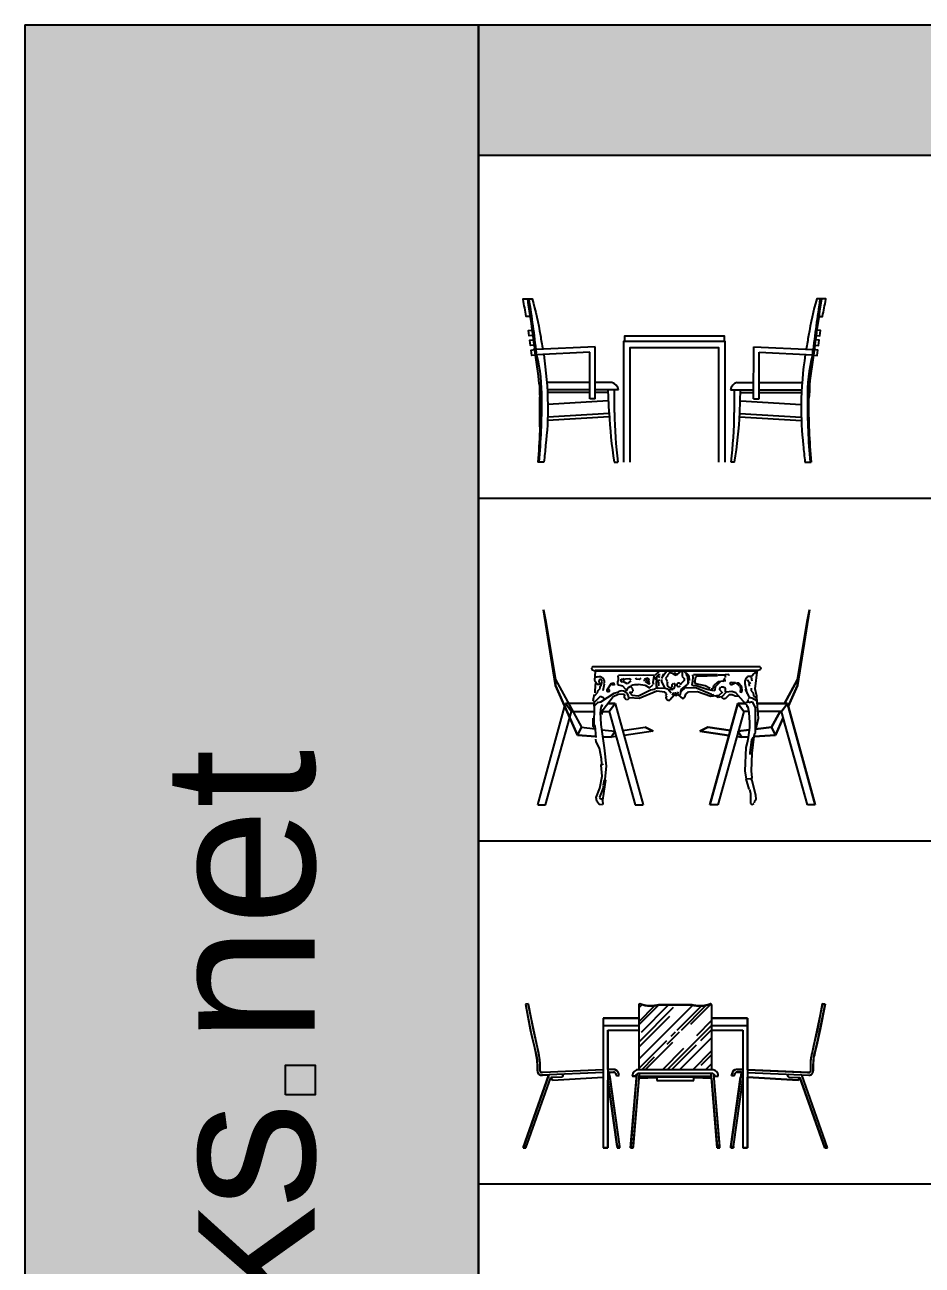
# Model space of a CAD drawing. Header units: millimetres. Extents: x 37301 to 64830, y 24173 to 38860.
# Drawn here: x 37301 to 42281, y 31980 to 38860 of the extents above; entities that cross this region are included whole.
import ezdxf

# ---------------------------------------------------------------- set-up
doc = ezdxf.new("R2010")
doc.units = ezdxf.units.MM
doc.layers.add('www.cad-blocks.net', color=7, linetype='Continuous')
doc.styles.get("Standard").update_dxf_attribs({"font": 'arial.ttf'})

# ---------------------------------------------------------------- blocks, each defined once
blk = doc.blocks.new('A$C1E7818BE')
at = {"ltscale": 40}
for p, q in [((399.8, 640), (73, 624.6)), ((73, 594.6), (73, 624.6)), ((400.9, 350), (399.8, 640)), ((1279.5, 350), (1280.7, 640)), ((1280.7, 640), (1607.5, 624.6)), ((1607.5, 594.6), (1607.5, 624.6)), ((369.9, 610), (73, 594.6)), ((370.9, 350), (369.9, 610)), ((1309.5, 350), (1310.6, 610)), ((1310.6, 610), (1607.5, 594.6)), ((370.6, 440.5), (131.8, 440.5)), ((492.8, 440.5), (400.6, 440.5)), ((1187.7, 440.5), (1279.9, 440.5)), ((1309.9, 440.5), (1548.7, 440.5)), ((370.7, 400.5), (134.4, 400.5)), ((370.8, 385.5), (135.2, 385.5)), ((400.9, 350), (370.9, 350)), ((530, 400.5), (400.7, 400.5)), ((473.7, 385.5), (400.8, 385.5)), ((477.2, 275.2), (473.2, 400.5)), ((508, 274.8), (508, 400.5)), ((1150.5, 400.5), (1279.7, 400.5)), ((1172.5, 274.8), (1172.5, 400.5)), ((1203.3, 275.2), (1207.3, 400.5)), ((1206.8, 385.5), (1279.7, 385.5)), ((1279.5, 350), (1309.5, 350)), ((1309.7, 400.5), (1546.1, 400.5)), ((1309.7, 385.5), (1545.3, 385.5)), ((473.2, 340), (137.6, 320)), ((475.1, 340), (473.2, 340)), ((1205.3, 340), (1207.3, 340)), ((1207.3, 340), (1542.9, 320)), ((478.6, 250), (136.1, 229.6)), ((477.5, 269.9), (136.8, 249.6)), ((1201.9, 250), (1544.4, 229.6)), ((1203, 269.9), (1543.7, 249.6)), ((116.3, 0), (81.3, 0)), ((506.3, 0), (526.3, 0)), ((1174.2, 0), (1154.2, 0)), ((1564.2, 0), (1599.2, 0))]:
    blk.add_line(p, q, dxfattribs=at)
blk.add_line((93.9, 195.3), (93.9, 362.1))
for points in [[(39, 808), (18.3, 808, 0.004665), (0, 901.9), (0, 905), (51, 905, -0.022593), (96.5, 702.7, 0.00263), (108.8, 626.3)], [(23.9, 905, -0.008071), (63.3, 631.9, -0.004885)], [(32, 905, -0.010067), (73, 605.5, -0.004778)], [(1641.5, 808), (1662.2, 808, -0.004665), (1680.5, 901.9), (1680.5, 905), (1629.4, 905, 0.022593), (1584, 702.7, -0.00263), (1571.7, 626.3)], [(1648.4, 905, 0.010067), (1607.5, 605.5, 0.004778)], [(1656.6, 905, 0.008071), (1617.1, 631.9, 0.004885)], [(74.3, 594.7, -0.067355), (102.1, 349, -0.025267), (87.3, 0)], [(114.7, 596.7, -0.031182), (137.5, 318.2, -0.030831), (125.5, 93.7, -0.004962), (116.3, 0)], [(1565.8, 596.7, 0.031182), (1543, 318.2, 0.030831), (1555, 93.7, 0.004962), (1564.2, 0)], [(1606.2, 594.7, 0.067355), (1578.4, 349, 0.025267), (1593.2, 0)], [(91.2, 425.9, 0.057644), (96.1, 348.7, -0.025334), (81.3, 0)], [(1589.3, 425.9, -0.057644), (1584.4, 348.7, 0.025334), (1599.2, 0)]]:
    blk.add_lwpolyline(points, format="xyb", dxfattribs=at)
for points in [[(54, 702.6), (34.2, 699.6), (29.8, 729.5), (49.9, 732.5)], [(1626.5, 702.6), (1646.2, 699.6), (1650.6, 729.5), (1630.6, 732.5)], [(61.4, 648.7), (41.6, 645.8), (37.2, 675.6), (57.2, 678.6)], [(68.8, 593.8), (49, 590.9), (44.6, 620.7), (64.6, 623.7)], [(1611.7, 593.8), (1631.5, 590.9), (1635.9, 620.7), (1615.8, 623.7)], [(1619.1, 648.7), (1638.9, 645.8), (1643.3, 675.6), (1623.2, 678.6)]]:
    blk.add_lwpolyline(points, dxfattribs=at)
for points in [[(565.2, 670), (565.2, 700), (1115.2, 700), (1115.2, 670)], [(560.2, 0), (560.2, 670), (1120.2, 670), (1120.2, 0)], [(595.2, 0), (595.2, 635), (1085.2, 635), (1085.2, 0)]]:
    blk.add_lwpolyline(points)
for centre, radius, start, end in [((-4321.3, -64.9), 4439.7, 6.34783, 9.03095), ((6001.8, -64.9), 4439.7, 170.96905, 173.65217), ((479.8, 391.2), 51, 10.5479, 75.25684), ((1200.6, 391.2), 51, 104.74316, 169.4521), ((2955.2, 397.7), 2481, 182.82978, 189.22473), ((-1274.7, 397.7), 2481, 350.77527, 357.17022), ((2671.3, 280.7), 2163.3, 180.15789, 187.45629), ((-990.9, 280.7), 2163.3, 352.54371, 359.84211)]:
    blk.add_arc(centre, radius, start, end, dxfattribs=at)
blk = doc.blocks.new('A$C16C60F23')
for p, q in [((33.1, 1081.9), (44.2, 1026.7)), ((44.2, 1026.7), (33.1, 1081.9)), ((33.1, 1081.9), (99.4, 662.4)), ((99.4, 662.4), (33.1, 1081.9)), ((33.1, 1081.9), (99.4, 662.4)), ((99.4, 662.4), (33.1, 1081.9)), ((1507.6, 1081.9), (1441.4, 662.4)), ((1441.4, 662.4), (1507.6, 1081.9)), ((1507.6, 1081.9), (1441.4, 662.4)), ((1441.4, 662.4), (1507.6, 1081.9)), ((1507.6, 1081.9), (1496.6, 1026.7)), ((1496.6, 1026.7), (1507.6, 1081.9)), ((99.4, 695.5), (44.2, 1026.7)), ((44.2, 1026.7), (99.4, 695.5)), ((1441.4, 695.5), (1496.6, 1026.7)), ((1496.6, 1026.7), (1441.4, 695.5)), ((306, 768.3), (298.6, 761.4)), ((298.6, 761.4), (299.8, 750.8)), ((306, 768.5), (1234.7, 768.5)), ((1230.1, 768.3), (1237.5, 761.4)), ((1237.5, 761.4), (1236.3, 750.8)), ((99.4, 695.5), (242.9, 430.6)), ((99.4, 662.4), (99.4, 695.5)), ((99.4, 695.5), (99.4, 662.4)), ((99.4, 662.4), (99.4, 695.5)), ((99.4, 695.5), (99.4, 662.4)), ((299.8, 750.8), (316.9, 744.1)), ((318.4, 740.8), (315.3, 691.4)), ((315.3, 691.4), (330.6, 670.9)), ((316.1, 743.9), (1218.1, 743.9)), ((318.3, 747.9), (1216.3, 747.9)), ((331.4, 711.4), (320, 707.1)), ((340, 691), (339.8, 682)), ((344.6, 695.4), (340, 691)), ((351.3, 695.3), (344.6, 695.4)), ((357.9, 683.9), (351.3, 695.3)), ((445.6, 682.4), (448, 691.3)), ((446.1, 711.6), (448.5, 720.6)), ((448.2, 702.6), (446.1, 711.6)), ((448, 691.3), (448.2, 702.6)), ((448.5, 720.6), (588, 722.6)), ((463.6, 684.3), (463.8, 697.8)), ((463.8, 697.8), (511.1, 701.5)), ((472.9, 702.1), (477.3, 697.6)), ((477.3, 697.6), (474.9, 686.4)), ((511.1, 701.5), (515.5, 692.4)), ((547.1, 698.6), (542.7, 703.2)), ((562.8, 696.1), (547.1, 698.6)), ((571.9, 702.7), (562.8, 696.1)), ((588, 722.6), (644.2, 719.4)), ((591.9, 686.6), (592, 695.6)), ((612.4, 704.2), (592, 695.6)), ((607.7, 688.5), (598.9, 704.4)), ((623.2, 677), (607.7, 688.5)), ((621.2, 690.6), (612.4, 704.2)), ((614.3, 683.9), (621.2, 690.6)), ((644.1, 714.9), (639, 679)), ((646.2, 708.1), (670.5, 680.7)), ((664.7, 732.5), (646.4, 717.1)), ((658.8, 656.2), (662.1, 714.6)), ((659.7, 707.9), (669, 721.2)), ((673.7, 732.4), (664.7, 732.5)), ((666.2, 689.8), (677.5, 694.1)), ((677.7, 707.6), (666.6, 712.3)), ((669, 721.2), (680.2, 723.3)), ((688.5, 682.6), (688.8, 696.1)), ((688.9, 700.6), (700.6, 727.4)), ((691.3, 709.6), (714.3, 742.9)), ((720.6, 713.6), (709.1, 702.5)), ((709.1, 702.5), (717.8, 684.4)), ((720.7, 720.3), (720.6, 713.6)), ((734.5, 735.8), (720.7, 720.3)), ((736.7, 733.5), (743.4, 733.4)), ((743.4, 733.4), (761.2, 719.6)), ((761.4, 733.1), (754.5, 726.5)), ((761.2, 719.6), (774.7, 723.9)), ((770.3, 726.2), (761.4, 733.1)), ((774.7, 723.9), (797.6, 743.7)), ((812.4, 689.5), (791.8, 669.6)), ((802, 739.1), (801.5, 712.1)), ((801.5, 712.1), (812.6, 700.7)), ((819.9, 732.1), (811, 741.2)), ((812.6, 700.7), (812.4, 689.5)), ((824.4, 732), (822, 725.3)), ((822, 725.3), (830.8, 713.9)), ((839.8, 716), (824.4, 732)), ((830.8, 713.9), (832.4, 677.9)), ((841.7, 691.2), (839.8, 716)), ((857, 668.4), (861.9, 688.6)), ((862.2, 706.6), (860.2, 722.4)), ((861.9, 688.6), (862.2, 706.6)), ((997.4, 722.2), (864.7, 722.3)), ((873, 681.7), (878, 710.8)), ((878, 710.8), (882.6, 715.2)), ((882.6, 715.2), (997.3, 717.7)), ((997.3, 717.7), (997.4, 722.2)), ((1001.3, 683.9), (1044.1, 689.9)), ((1037.9, 719.3), (1001.9, 719.9)), ((1030.6, 687.9), (1039.8, 703.5)), ((1042.3, 714.7), (1037.9, 719.3)), ((1060.4, 723.4), (1040.2, 721.5)), ((1042.2, 707.9), (1042.3, 714.7)), ((1062.6, 716.6), (1060.4, 723.4)), ((1152, 685.8), (1159.1, 705.9)), ((1154.5, 699.2), (1163.7, 712.6)), ((1186.2, 712.2), (1163.7, 712.6)), ((1165.5, 687.8), (1167.9, 696.8)), ((1190.3, 687.4), (1186.1, 707.7)), ((1206.8, 734.3), (1186.2, 712.2)), ((1188.5, 716.6), (1200, 729.9)), ((1213.5, 729.7), (1206.8, 734.3)), ((1207.5, 644.3), (1220.7, 752.1)), ((1236.3, 750.8), (1219.2, 744.1)), ((1369.6, 563), (1441.4, 695.5)), ((1441.4, 695.5), (1369.6, 563)), ((1441.4, 662.4), (1441.4, 695.5)), ((1441.4, 695.5), (1441.4, 662.4)), ((1441.4, 662.4), (1441.4, 695.5)), ((1441.4, 695.5), (1441.4, 662.4)), ((99.4, 662.4), (220.8, 386.4)), ((220.8, 386.4), (99.4, 662.4)), ((99.4, 662.4), (220.8, 386.4)), ((220.8, 386.4), (99.4, 662.4)), ((316, 605.9), (334.4, 625.8)), ((319.4, 668.8), (316.3, 621.6)), ((324, 675.5), (319.4, 668.8)), ((330.6, 670.9), (346.4, 670.6)), ((334.4, 625.8), (334.5, 632.6)), ((334.5, 632.6), (346, 645.9)), ((339.8, 682), (353.1, 668.2)), ((346, 645.9), (346.2, 657.1)), ((346.2, 657.1), (353, 663.7)), ((351.4, 571.5), (424.2, 619.8)), ((353, 663.7), (357.9, 683.9)), ((363.8, 634.3), (371.2, 672.4)), ((386.2, 629.4), (386.3, 638.4)), ((392.8, 624.8), (386.2, 629.4)), ((386.3, 638.4), (409.5, 676.3)), ((390.9, 645.1), (397.6, 638.2)), ((397.4, 629.2), (392.8, 624.8)), ((397.6, 638.2), (397.4, 629.2)), ((425, 664.7), (402.6, 667.4)), ((409.5, 676.3), (423, 678.3)), ((423, 678.3), (425, 664.7)), ((424.2, 619.8), (449.1, 628.3)), ((445.3, 668.9), (445.6, 682.4)), ((449.8, 664.3), (445.3, 668.9)), ((472.2, 659.4), (449.8, 664.3)), ((468, 679.7), (463.6, 684.3)), ((474.9, 684.1), (468, 679.7)), ((489.8, 641.1), (472.2, 659.4)), ((497.1, 672.5), (474.9, 684.1)), ((489.7, 629.9), (489.7, 634.4)), ((517.7, 687.9), (497.1, 672.5)), ((509.8, 625), (527.8, 626.9)), ((525.2, 606.7), (509.8, 625)), ((528.2, 644.9), (519.3, 654.1)), ((530.2, 631.4), (528.2, 644.9)), ((557.8, 669.2), (596, 664)), ((627, 636.5), (558.9, 603.9)), ((660.6, 631.4), (563.2, 590.3)), ((596, 664), (620.5, 650.1)), ((596.3, 684.2), (616.3, 670.4)), ((607.5, 677.3), (612, 681.7)), ((612, 681.7), (612, 677.2)), ((616.3, 670.4), (623.2, 677)), ((620.5, 650.1), (638.7, 665.5)), ((645.1, 640.6), (627, 636.5)), ((639, 679), (643.3, 667.7)), ((656.4, 647.2), (645.1, 640.6)), ((708.1, 646.3), (656.4, 647.2)), ((669.9, 644.7), (658.8, 656.2)), ((705.5, 626.1), (660.6, 631.4)), ((670.5, 680.7), (670.2, 660.5)), ((708.2, 648.5), (688.5, 682.6)), ((716.6, 616.9), (705.5, 626.1)), ((721.6, 641.6), (708.1, 646.3)), ((741.5, 621), (721.6, 641.6)), ((746.5, 654.6), (746.8, 668.1)), ((746.8, 668.1), (753.6, 674.7)), ((750.5, 623.1), (757, 609.4)), ((753.6, 674.7), (760.3, 670.1)), ((768.3, 611.5), (764, 625.1)), ((780.3, 654), (771.4, 663.2)), ((777.4, 615.8), (777.5, 622.6)), ((777.5, 622.6), (782, 627)), ((791.6, 660.6), (780.3, 654)), ((793.5, 640.3), (790.8, 613.4)), ((830, 668.9), (793.5, 640.3)), ((795.6, 629), (820.7, 651.1)), ((816.1, 646.7), (809.5, 651.3)), ((814.1, 657.9), (825.2, 651)), ((822.3, 615.1), (836.1, 628.3)), ((825.2, 651), (881.4, 650)), ((839.3, 684.5), (830, 668.9)), ((836.1, 628.3), (887.8, 629.7)), ((861.4, 661.6), (857, 668.4)), ((879.4, 661.3), (861.4, 661.6)), ((877.3, 672.6), (873, 681.7)), ((928.9, 660.4), (877.3, 672.6)), ((939.7, 640), (879.4, 661.3)), ((881.4, 650), (964.1, 614.8)), ((887.8, 629.7), (961.6, 603.6)), ((957.9, 646.4), (928.9, 660.4)), ((977.9, 632.6), (939.7, 640)), ((962.3, 644.1), (973.6, 646.2)), ((973.6, 646.2), (978.4, 661.8)), ((982.4, 637), (977.9, 632.6)), ((978.4, 661.8), (1001.3, 683.9)), ((985, 655), (982.4, 637)), ((1012.5, 683.7), (985, 655)), ((1006.7, 609.6), (1027.3, 627.2)), ((1009.5, 641), (1016.5, 654.4)), ((1024.9, 622.8), (1009.5, 641)), ((1045.2, 624.7), (1022.3, 600.3)), ((1035, 683.3), (1030.6, 687.9)), ((1076.8, 628.6), (1045.2, 624.7)), ((1066.3, 673.8), (1075.4, 680.4)), ((1072.9, 664.7), (1066.3, 673.8)), ((1100.1, 677.7), (1072.9, 664.7)), ((1075.4, 680.4), (1097.9, 680)), ((1099.1, 621.5), (1076.8, 628.6)), ((1169.7, 541.5), (1099.1, 621.5)), ((1120.1, 659.3), (1100.1, 677.7)), ((1115.8, 675.2), (1106.8, 675.3)), ((1133.5, 656.9), (1115.8, 675.2)), ((1126.4, 636.7), (1121.8, 627.8)), ((1121.8, 627.8), (1130.7, 625.4)), ((1124.5, 659.3), (1126.4, 636.7)), ((1130.7, 625.4), (1135.3, 629.8)), ((1135.3, 629.8), (1133.5, 656.9)), ((1151.8, 672.3), (1152, 685.8)), ((1162.1, 618.1), (1151.8, 672.3)), ((1173, 599.9), (1153.5, 643)), ((1174.4, 678.6), (1165.5, 687.8)), ((1174.3, 674.1), (1183.4, 678.5)), ((1176.3, 658.4), (1174.3, 674.1)), ((1185.1, 647), (1184.8, 633.5)), ((1184.8, 633.5), (1195.9, 622)), ((1195.9, 622), (1197.9, 606.2)), ((1215.8, 603.7), (1207.5, 644.3)), ((1441.4, 662.4), (1390.6, 547)), ((1390.6, 547), (1441.4, 662.4)), ((1441.4, 662.4), (1390.6, 547)), ((1390.6, 547), (1441.4, 662.4)), ((0, 0), (154.6, 563)), ((313.4, 563), (154.6, 563)), ((154.6, 563), (187.7, 518.9)), ((171.1, 563), (154.6, 563)), ((154.6, 563), (187.7, 518.9)), ((154.6, 563), (187.7, 518.9)), ((187.7, 518.9), (154.6, 563)), ((187.7, 518.9), (154.6, 563)), ((187.7, 518.9), (154.6, 563)), ((187.7, 518.9), (154.6, 563)), ((313.4, 563), (171.1, 563)), ((308.8, 579), (309, 588)), ((315.4, 572.2), (308.8, 579)), ((309, 588), (316.2, 614.9)), ((312.7, 547.5), (315.4, 572.2)), ((335.6, 569.6), (312.7, 547.5)), ((347.4, 600.8), (317.7, 572.1)), ((331.1, 567.4), (351.4, 571.5)), ((360.8, 596.1), (347.4, 600.8)), ((350.7, 531.1), (355.6, 553.5)), ((355.5, 546.7), (360.2, 557.9)), ((371.8, 582.4), (360.8, 596.1)), ((364.2, 528.6), (419.4, 601.8)), ((390.2, 563), (430.6, 563)), ((390.2, 563), (430.6, 563)), ((390.2, 563), (430.6, 563)), ((430.6, 563), (390.2, 563)), ((430.6, 563), (390.2, 563)), ((430.6, 563), (390.2, 563)), ((430.6, 563), (390.2, 563)), ((397.4, 518.9), (430.6, 563)), ((397.4, 518.9), (430.6, 563)), ((397.4, 518.9), (430.6, 563)), ((397.4, 518.9), (430.6, 563)), ((430.6, 563), (397.4, 518.9)), ((430.6, 563), (397.4, 518.9)), ((430.6, 563), (397.4, 518.9)), ((430.6, 563), (397.4, 518.9)), ((419.4, 601.8), (446.6, 614.9)), ((430.6, 563), (585.1, 0)), ((446.6, 614.9), (475.9, 616.6)), ((475.9, 616.6), (484.8, 607.4)), ((482.3, 594), (482.6, 612)), ((491.1, 582.6), (482.3, 594)), ((500.1, 584.7), (491.1, 582.6)), ((509.3, 593.5), (500.1, 584.7)), ((563.2, 590.3), (509.3, 593.5)), ((558.9, 603.9), (525.2, 606.7)), ((709.7, 608), (716.6, 616.9)), ((757, 609.4), (734, 580.6)), ((743.6, 616.4), (766, 607)), ((766, 607), (777.3, 613.6)), ((777.3, 613.6), (806.1, 588.3)), ((790.8, 613.4), (786.2, 608.9)), ((806.1, 588.3), (817.5, 597.1)), ((817.5, 597.1), (822.3, 615.1)), ((1110.2, 563), (955.6, 0)), ((955.6, 0), (1110.2, 563)), ((1110.2, 563), (955.6, 0)), ((955.6, 0), (1110.2, 563)), ((1110.2, 563), (955.6, 0)), ((955.6, 0), (1110.2, 563)), ((1110.2, 563), (955.6, 0)), ((1110.2, 563), (955.6, 0)), ((961.6, 603.6), (1006.7, 609.6)), ((973, 610.2), (961.7, 608.1)), ((979.6, 605.6), (973, 610.2)), ((1002, 596.2), (988.6, 603.2)), ((1017.8, 600.4), (1002, 596.2)), ((1028.8, 589), (1017.8, 600.4)), ((1040.1, 588.8), (1028.8, 589)), ((1063, 610.9), (1040.1, 588.8)), ((1078.7, 610.6), (1063, 610.9)), ((1096.6, 603.5), (1078.7, 610.6)), ((1116.8, 600.9), (1096.6, 603.5)), ((1150.7, 563), (1110.2, 563)), ((1150.7, 563), (1110.2, 563)), ((1150.7, 563), (1110.2, 563)), ((1143.3, 518.9), (1110.2, 563)), ((1110.2, 563), (1150.7, 563)), ((1143.3, 518.9), (1110.2, 563)), ((1110.2, 563), (1150.7, 563)), ((1110.2, 563), (1150.7, 563)), ((1110.2, 563), (1150.7, 563)), ((1143.3, 518.9), (1110.2, 563)), ((1110.2, 563), (1150.7, 563)), ((1143.3, 518.9), (1110.2, 563)), ((1110.2, 563), (1143.3, 518.9)), ((1110.2, 563), (1143.3, 518.9)), ((1110.2, 563), (1143.3, 518.9)), ((1110.2, 563), (1143.3, 518.9)), ((1154.5, 568.8), (1161.2, 570.9)), ((1161.2, 570.9), (1165.8, 575.3)), ((1168, 570.8), (1161.2, 570.9)), ((1163, 543.9), (1163.2, 555.1)), ((1172.4, 566.2), (1166, 584.3)), ((1175.2, 595.4), (1168.3, 588.8)), ((1192.8, 572.6), (1172.4, 566.2)), ((1193.1, 590.6), (1175.2, 595.4)), ((1208, 540.8), (1192.8, 572.6)), ((1215.3, 576.7), (1193.1, 590.6)), ((1197.9, 606.2), (1206.7, 597.1)), ((1206.7, 597.1), (1213.4, 597)), ((1217.5, 569.9), (1215.8, 603.7)), ((1224.9, 482.1), (1217.5, 569.9)), ((1218.1, 563), (1386.2, 563)), ((1218.1, 563), (1386.2, 563)), ((1218.1, 563), (1386.2, 563)), ((1218.1, 563), (1386.2, 563)), ((1218.1, 563), (1369.6, 563)), ((1386.2, 563), (1218.1, 563)), ((1386.2, 563), (1218.1, 563)), ((1386.2, 563), (1218.1, 563)), ((1386.2, 563), (1353, 518.9)), ((1386.2, 563), (1353, 518.9)), ((1386.2, 563), (1353, 518.9)), ((1353, 518.9), (1386.2, 563)), ((1353, 518.9), (1386.2, 563)), ((1353, 518.9), (1386.2, 563)), ((1353, 518.9), (1386.2, 563)), ((1540.7, 0), (1386.2, 563)), ((1540.7, 0), (1386.2, 563)), ((1386.2, 563), (1540.7, 0)), ((1540.7, 0), (1386.2, 563)), ((1386.2, 563), (1540.7, 0)), ((1386.2, 563), (1540.7, 0)), ((1540.7, 0), (1386.2, 563)), ((44.2, 0), (187.7, 518.9)), ((187.7, 518.9), (312.2, 518.9)), ((187.7, 518.9), (195, 518.9)), ((308.5, 435.1), (307.1, 482.3)), ((312.7, 547.5), (310.9, 444)), ((348.2, 515.4), (350.5, 522.1)), ((351.5, 445.6), (348.2, 515.4)), ((350.5, 522.1), (350.7, 531.1)), ((356.9, 501.7), (364.2, 528.6)), ((361.6, 518.9), (397.4, 518.9)), ((361.6, 518.9), (397.4, 518.9)), ((361.6, 518.9), (397.4, 518.9)), ((397.4, 518.9), (541, 0)), ((1143.3, 518.9), (999.8, 0)), ((1143.3, 518.9), (999.8, 0)), ((1143.3, 518.9), (999.8, 0)), ((1143.3, 518.9), (999.8, 0)), ((1172.3, 518.9), (1143.3, 518.9)), ((1172.3, 518.9), (1143.3, 518.9)), ((1172.3, 518.9), (1143.3, 518.9)), ((1172.3, 518.9), (1143.3, 518.9)), ((1169.6, 534.8), (1163, 543.9)), ((1207.8, 401.4), (1208, 540.8)), ((1212.7, 423.8), (1224.9, 482.1)), ((1353, 518.9), (1221.8, 518.9)), ((1353, 518.9), (1221.8, 518.9)), ((1353, 518.9), (1221.8, 518.9)), ((1353, 518.9), (1221.8, 518.9)), ((1297.8, 430.6), (1345.7, 518.9)), ((1345.7, 518.9), (1297.8, 430.6)), ((1362.8, 483.8), (1319.9, 386.4)), ((1319.9, 386.4), (1362.8, 483.8)), ((1362.8, 483.8), (1319.9, 386.4)), ((1319.9, 386.4), (1362.8, 483.8)), ((1496.6, 0), (1353, 518.9)), ((1496.6, 0), (1362.8, 483.8)), ((1496.6, 0), (1362.8, 483.8)), ((1496.6, 0), (1362.8, 483.8)), ((1390.6, 547), (1540.7, 0)), ((220.8, 386.4), (242.9, 430.6)), ((242.9, 430.6), (220.8, 386.4)), ((220.8, 386.4), (242.9, 430.6)), ((242.9, 430.6), (220.8, 386.4)), ((242.9, 430.6), (319.3, 421.6)), ((312.9, 428.2), (308.5, 435.1)), ((310.9, 444), (317.6, 441.6)), ((317.6, 441.6), (323.2, 374.1)), ((371.7, 317), (351.5, 445.6)), ((355.9, 417.3), (430.6, 408.5)), ((471.5, 413.9), (596.2, 430.6)), ((640.3, 408.5), (596.2, 430.6)), ((596.2, 430.6), (640.3, 408.5)), ((900.4, 408.5), (944.6, 430.6)), ((944.6, 430.6), (900.4, 408.5)), ((944.6, 430.6), (1069.2, 413.9)), ((1069.2, 413.9), (944.6, 430.6)), ((1175.7, 416.2), (1110.2, 408.5)), ((1110.2, 408.5), (1175.7, 416.2)), ((1207.8, 420), (1297.8, 430.6)), ((1297.8, 430.6), (1207.8, 420)), ((1319.9, 386.4), (1297.8, 430.6)), ((1297.8, 430.6), (1319.9, 386.4)), ((1319.9, 386.4), (1297.8, 430.6)), ((1297.8, 430.6), (1319.9, 386.4)), ((322.7, 380.4), (220.8, 386.4)), ((322.7, 380.4), (220.8, 386.4)), ((220.8, 386.4), (322.7, 380.4)), ((220.8, 386.4), (322.7, 380.4)), ((325, 349.3), (323.1, 365.1)), ((342.4, 315.2), (325, 349.3)), ((362.1, 378.1), (408.5, 375.4)), ((362.1, 378.1), (408.5, 375.4)), ((408.5, 375.4), (362.1, 378.1)), ((408.5, 375.4), (362.1, 378.1)), ((408.5, 375.4), (430.6, 408.5)), ((408.5, 375.4), (430.6, 408.5)), ((430.6, 408.5), (408.5, 375.4)), ((430.6, 408.5), (408.5, 375.4)), ((436, 379.3), (408.5, 375.4)), ((430.6, 408.5), (427.9, 408.8)), ((640.3, 408.5), (479.3, 385.5)), ((1061.4, 385.5), (900.4, 408.5)), ((1061.4, 385.5), (900.4, 408.5)), ((900.4, 408.5), (1061.4, 385.5)), ((900.4, 408.5), (1061.4, 385.5)), ((1104.7, 379.3), (1132.2, 375.4)), ((1104.7, 379.3), (1132.2, 375.4)), ((1132.2, 375.4), (1104.7, 379.3)), ((1132.2, 375.4), (1104.7, 379.3)), ((1132.2, 375.4), (1110.2, 408.5)), ((1132.2, 375.4), (1110.2, 408.5)), ((1110.2, 408.5), (1132.2, 375.4)), ((1110.2, 408.5), (1132.2, 375.4)), ((1170.9, 377.6), (1132.2, 375.4)), ((1170.9, 377.6), (1132.2, 375.4)), ((1132.2, 375.4), (1170.9, 377.6)), ((1132.2, 375.4), (1170.9, 377.6)), ((1178.9, 291.6), (1189.1, 361.2)), ((1189.1, 361.2), (1198.4, 376.8)), ((1190, 286.9), (1203.2, 394.7)), ((1201.3, 379.4), (1319.9, 386.4)), ((1201.3, 379.4), (1319.9, 386.4)), ((1319.9, 386.4), (1201.3, 379.4)), ((1319.9, 386.4), (1201.3, 379.4)), ((1203.2, 394.7), (1207.8, 401.4)), ((354.9, 256.5), (342.4, 315.2)), ((381.2, 215.6), (371.7, 317)), ((1152.3, 188.6), (1156.9, 319)), ((1178.7, 280.4), (1178.9, 291.6)), ((1186.1, 188), (1190, 286.9)), ((352, 220.6), (356.6, 227.3)), ((357.7, 159.8), (352, 220.6)), ((356.6, 227.3), (354.9, 256.5)), ((363.3, 220.4), (358.9, 227.2)), ((375.4, 143.7), (381.2, 215.6)), ((345.3, 92.5), (357.7, 159.8)), ((373.1, 141.5), (368.6, 137.1)), ((377.6, 136.9), (373.1, 141.5)), ((1158.3, 143.5), (1152.3, 188.6)), ((1172.9, 87.2), (1156.4, 145)), ((1180.8, 145.4), (1158.3, 143.5)), ((1189.6, 134), (1180.8, 145.4)), ((1189.9, 152), (1186.1, 188)), ((1187.4, 138.5), (1189.9, 152)), ((324.2, 41.1), (345.3, 92.5)), ((363.3, 94.4), (342.2, 43)), ((362.2, 26.9), (377.6, 136.9)), ((363.6, 107.9), (363.3, 94.4)), ((368.6, 137.1), (363.6, 110.2)), ((1175.3, 87), (1181.7, 64.4)), ((1210.7, 54.9), (1189.6, 134)), ((0, 0), (44.2, 0)), ((0, 0), (44.2, 0)), ((0, 0), (44.2, 0)), ((0, 0), (44.2, 0)), ((328.3, 20.8), (324.2, 41.1)), ((341.5, 2.6), (328.3, 20.8)), ((359.4, 0), (341.5, 2.6)), ((342.2, 43), (351, 31.6)), ((351, 31.6), (362.3, 35.9)), ((364, 2.2), (362.2, 26.9)), ((541, 0), (585.1, 0)), ((541, 0), (585.1, 0)), ((541, 0), (585.1, 0)), ((541, 0), (585.1, 0)), ((999.8, 0), (955.6, 0)), ((999.8, 0), (955.6, 0)), ((999.8, 0), (955.6, 0)), ((999.8, 0), (955.6, 0)), ((1181.7, 64.4), (1180.7, 8.2)), ((1180.7, 8.2), (1189.5, 1.3)), ((1189.5, 1.3), (1200.9, 7.8)), ((1203.2, 12.3), (1205.7, 23.5)), ((1205.7, 23.5), (1212.6, 32.3)), ((1212.6, 32.3), (1210.7, 54.9)), ((1540.7, 0), (1496.6, 0)), ((1540.7, 0), (1496.6, 0)), ((1540.7, 0), (1496.6, 0)), ((1540.7, 0), (1496.6, 0))]:
    blk.add_line(p, q)
for centre, radius, start, end in [((342.1, 681.9), 29.2, 341.89727, 110.03751), ((466.5, 594.3), 38.2, 2.17983, 117.07249), ((547.7, 601.9), 65.2, 81.40536, 150.69924), ((740.1, 672.7), 22.5, 152.43495, 289.55605), ((742.2, 661.4), 20.2, 238.03624, 25.56505), ((782.7, 665.2), 11.2, 359, 190.30993), ((1025.2, 636.3), 18, 332.43495, 115.56505), ((727.5, 596.5), 15.7, 146.99462, 292.19859), ((718.3, 452.7), 458.8, 343.0546, 11.13388)]:
    blk.add_arc(centre, radius, start, end)
blk = doc.blocks.new('A$C729413D7')
for p, q in [((29.1, 798.8), (13.7, 796.7)), ((29.1, 798.8), (13.7, 796.7)), ((13.7, 796.7), (45.8, 631.9)), ((13.7, 796.7), (40.4, 655.6)), ((81.4, 546.5), (29.1, 798.8)), ((29.1, 798.8), (55.9, 657.1)), ((642.4, 776.2), (660.6, 794.4)), ((642.8, 793.6), (642.4, 791.1)), ((642.4, 681.4), (754, 793.1)), ((642.4, 491.9), (942.4, 791.9)), ((642.4, 791.1), (642.4, 720)), ((642.4, 791.1), (642.4, 433)), ((642.4, 699.8), (731.6, 789)), ((642.4, 586.7), (835.5, 779.8)), ((644.7, 796.3), (642.8, 793.6)), ((647.4, 797.8), (644.7, 796.3)), ((650.1, 798), (647.4, 797.8)), ((651.8, 797.6), (650.1, 798)), ((653.8, 796.5), (651.8, 797.6)), ((664.1, 793.4), (653.8, 796.5)), ((656.6, 641.9), (807.8, 793.1)), ((683.5, 789.3), (664.1, 793.4)), ((708.6, 787.4), (683.5, 789.3)), ((718.7, 787.7), (708.6, 787.4)), ((729, 788.6), (718.7, 787.7)), ((741.8, 790.7), (729, 788.6)), ((752, 793.1), (741.8, 790.7)), ((937.7, 793.1), (752, 793.1)), ((752, 793.1), (937.7, 793.1)), ((855.8, 653), (990.5, 787.7)), ((878.4, 653), (1016.6, 791.1)), ((930.3, 685.1), (1042.9, 797.6)), ((946.2, 791.1), (937.7, 793.1)), ((958.3, 788.9), (946.2, 791.1)), ((968.2, 787.9), (958.3, 788.9)), ((975.4, 787.5), (968.2, 787.9)), ((987.1, 787.5), (975.4, 787.5)), ((994.7, 787.9), (987.1, 787.5)), ((1006.9, 789.4), (994.7, 787.9)), ((1014.5, 790.7), (1006.9, 789.4)), ((1026.2, 793.5), (1014.5, 790.7)), ((1036, 796.5), (1026.2, 793.5)), ((1036.9, 797.2), (1036, 796.5)), ((1039.3, 798), (1036.9, 797.2)), ((1042, 797.9), (1039.3, 798)), ((1044.4, 796.8), (1042, 797.9)), ((1046.1, 795.2), (1044.4, 796.8)), ((1047.1, 792.9), (1046.1, 795.2)), ((1047.4, 791.1), (1047.1, 792.9)), ((1047.4, 720), (1047.4, 791.1)), ((1047.4, 433), (1047.4, 791.1)), ((1660.8, 799.5), (1604.1, 528)), ((1660.6, 798.8), (1633.9, 657.1)), ((1638, 606.3), (1676, 796.7)), ((1676, 796.7), (1649.4, 655.6)), ((1660.6, 798.8), (1676, 796.7)), ((1676, 796.7), (1660.8, 799.5)), ((642.4, 720), (444.9, 720)), ((444.9, 720), (444.9, 432.6)), ((444.9, 720), (444.9, 0)), ((444.9, 720), (444.9, 678)), ((444.9, 720), (642.4, 720)), ((642.4, 558.4), (814.3, 730.3)), ((963.5, 623.5), (1047.4, 707.4)), ((1244.9, 720), (1047.4, 720)), ((1047.4, 720), (1244.9, 720)), ((1244.9, 432.6), (1244.9, 720)), ((1244.9, 720), (1244.9, 0)), ((1244.9, 678), (1244.9, 720)), ((40.4, 655.6), (61.6, 563.4)), ((45.8, 631.9), (63.1, 556.8)), ((55.9, 657.1), (77.1, 564.9)), ((444.9, 678), (642.4, 678)), ((469.9, 433.7), (469.9, 653)), ((469.9, 653), (642.4, 653)), ((469.9, 653), (469.9, 0)), ((469.9, 653), (642.4, 653)), ((642.4, 653), (642.4, 433)), ((799.9, 433), (1047.4, 680.5)), ((800.2, 574.8), (868.5, 643.1)), ((821.4, 618.6), (845.9, 643.1)), ((986.2, 595.3), (1047.4, 656.5)), ((1047.4, 678), (1244.9, 678)), ((1047.4, 433.1), (1047.4, 653)), ((1047.4, 653), (1219.9, 653)), ((1047.4, 653), (1219.9, 653)), ((1219.9, 653), (1219.9, 433.7)), ((1219.9, 653), (1219.9, 0)), ((1633.9, 657.1), (1612.6, 564.9)), ((1649.4, 655.6), (1628.1, 563.4)), ((61.6, 563.4), (70.1, 526.4)), ((63.1, 556.8), (71.8, 521.3)), ((77.1, 564.9), (85.6, 528)), ((642.4, 439.6), (798.1, 595.3)), ((678.3, 433), (831.3, 586.1)), ((773, 433), (892.8, 552.8)), ((823.9, 433), (962.8, 571.9)), ((867.8, 433), (1047.4, 612.6)), ((1612.6, 564.9), (1604.1, 528)), ((1619.6, 526.4), (1638, 606.3)), ((1628.1, 563.4), (1619.6, 526.4)), ((71.8, 521.3), (74.3, 512.3)), ((74.3, 512.3), (76.8, 498.6)), ((76.8, 498.6), (78, 485)), ((79.2, 472.3), (77.6, 491.8)), ((77.6, 491.8), (79.1, 473.7)), ((78, 485), (79.2, 472.3)), ((85.6, 528), (81.4, 546.5)), ((89.5, 512.3), (85.6, 528)), ((93.4, 487.3), (89.5, 512.3)), ((94.6, 468.3), (93.4, 487.3)), ((658.5, 433), (729.5, 504)), ((941.3, 433), (1047.4, 539.1)), ((987.6, 458.1), (1047.4, 517.9)), ((1597.2, 494), (1595.6, 477.8)), ((1599.2, 506.6), (1597.2, 494)), ((1601.5, 517.7), (1599.2, 506.6)), ((1604.1, 528), (1601.5, 517.7)), ((1611, 477.3), (1614.2, 506)), ((1614.2, 506), (1619.6, 526.4)), ((79.1, 473.7), (80.2, 456)), ((80.2, 456), (80.5, 434.6)), ((80.5, 434.6), (80.9, 419.7)), ((80.9, 419.7), (86, 410.2)), ((95.5, 447.4), (94.6, 468.3)), ((95.3, 426.5), (95.5, 447.4)), ((95.3, 425.2), (95.3, 426.5)), ((98.3, 419.1), (95.3, 425.2)), ((102.6, 417.6), (98.3, 419.1)), ((444.9, 417.6), (102, 402.6)), ((110.4, 418), (102.2, 417.6)), ((105.3, 417.7), (102.6, 417.6)), ((110.4, 418), (105.3, 417.7)), ((444.9, 432.6), (110.4, 418)), ((444.9, 432.6), (110.4, 418)), ((498.6, 434.9), (469.9, 433.7)), ((473.6, 433.8), (469.9, 433.7)), ((477.5, 419), (469.9, 418.6)), ((500.7, 435), (473.6, 433.8)), ((477.5, 419), (502, 420)), ((477.5, 419), (501.3, 420)), ((536.7, 7), (477.5, 419)), ((502, 435), (498.6, 434.9)), ((504.4, 434.9), (502, 435)), ((502, 420), (505.5, 419.6)), ((510, 433.9), (504.4, 434.9)), ((505.5, 419.6), (507.7, 418.9)), ((507.7, 418.9), (509.4, 418.1)), ((509.4, 418.1), (511.6, 416.5)), ((513, 432.9), (510, 433.9)), ((511.6, 416.5), (513.1, 415)), ((517.3, 430.8), (513, 432.9)), ((513.1, 415), (514.6, 413.1)), ((514.6, 413.1), (515.6, 411.3)), ((521.2, 428), (517.3, 430.8)), ((525.2, 424), (521.2, 428)), ((528.2, 419.6), (525.2, 424)), ((530.9, 412.9), (528.2, 419.6)), ((531.7, 408.9), (530.9, 412.9)), ((610.6, 415.9), (608.7, 412)), ((613.3, 419.9), (610.6, 415.9)), ((616.5, 423.5), (613.3, 419.9)), ((621.3, 427.4), (616.5, 423.5)), ((627.5, 430.7), (621.3, 427.4)), ((630.4, 431.7), (627.5, 430.7)), ((637.5, 433), (630.4, 431.7)), ((642.4, 433), (637.5, 433)), ((1047.4, 433), (642.4, 433)), ((1046.8, 413), (642.4, 413)), ((1012, 433), (1047.4, 468.4)), ((1077.7, 0), (1043.1, 413)), ((1049.6, 433.1), (1047.4, 433.1)), ((1055, 432.7), (1049.6, 433.1)), ((1062.2, 430.7), (1055, 432.7)), ((1068.4, 427.4), (1062.2, 430.7)), ((1074.2, 422.5), (1068.4, 427.4)), ((1077.9, 417.9), (1074.2, 422.5)), ((1081.1, 411.8), (1077.9, 417.9)), ((1212.2, 419), (1153, 7)), ((1161.4, 419.2), (1158.5, 411.7)), ((1168.5, 428), (1161.4, 419.2)), ((1174.8, 432.1), (1168.5, 428)), ((1174.6, 412.1), (1178.2, 416.5)), ((1181.9, 434.4), (1174.8, 432.1)), ((1178.2, 416.5), (1183.4, 419.4)), ((1189.1, 435), (1181.9, 434.4)), ((1183.4, 419.4), (1187.8, 420)), ((1187.8, 420), (1203.5, 419.4)), ((1212.2, 419), (1188.5, 420)), ((1206, 434.3), (1189.1, 435)), ((1189.1, 435), (1216.1, 433.8)), ((1203.5, 419.4), (1212.2, 419)), ((1212.6, 434), (1206, 434.3)), ((1212.2, 419), (1219.9, 418.6)), ((1219.9, 433.7), (1212.6, 434)), ((1216.1, 433.8), (1219.9, 433.7)), ((1586.4, 417.7), (1244.9, 432.6)), ((1244.9, 432.6), (1579.3, 418)), ((1244.9, 417.6), (1587.7, 402.6)), ((1579.3, 418), (1587.6, 417.6)), ((1587.6, 417.6), (1586.4, 417.7)), ((1589.4, 418), (1587.6, 417.6)), ((1591.7, 419.3), (1589.4, 418)), ((1593.1, 420.9), (1591.7, 419.3)), ((1594.4, 423.8), (1593.1, 420.9)), ((1594.5, 455.1), (1594.3, 433)), ((1594.3, 433), (1594.5, 425.8)), ((1594.5, 425.8), (1594.4, 423.8)), ((1595.6, 477.8), (1594.5, 455.1)), ((1603.8, 410.2), (1606.5, 413.9)), ((1606.5, 413.9), (1609.3, 422.5)), ((1609.3, 430.9), (1609.5, 456)), ((1609.3, 422.5), (1609.3, 430.9)), ((1609.5, 456), (1611, 477.3)), ((143.3, 404.4), (0, 0)), ((0, 0), (143.3, 404.4)), ((15.9, 0), (154.1, 389.8)), ((15.9, 0), (154.1, 389.8)), ((86, 410.2), (97.8, 403.1)), ((97.8, 403.1), (108.5, 402.9)), ((108.5, 402.9), (143.3, 404.4)), ((215.7, 392.5), (154.1, 389.8)), ((154.1, 389.8), (163, 375.2)), ((154.1, 389.8), (163, 375.2)), ((163, 375.2), (444.9, 392.5)), ((163, 375.2), (444.9, 392.5)), ((444.9, 392.5), (444.9, 0)), ((469.9, 0), (469.9, 374.8)), ((469.9, 374.8), (521.6, 7)), ((521.6, 7), (469.9, 374.8)), ((536.7, 7), (482.6, 391.8)), ((515.6, 411.3), (516.8, 407)), ((516.8, 407), (517.1, 405.2)), ((516.8, 407), (517.8, 400)), ((517.1, 405.2), (517.3, 403.5)), ((517.3, 403.5), (517.8, 400)), ((517.8, 400), (532.7, 401.3)), ((517.8, 400), (532.7, 401.3)), ((532.7, 401.3), (531.7, 408.9)), ((532.7, 401.3), (531.7, 408.9)), ((597, 0), (631.3, 409.3)), ((626.6, 353.3), (597.6, 7)), ((626.5, 398), (606.2, 398)), ((608.7, 412), (606.6, 404.5)), ((606.6, 404.5), (606.6, 398)), ((606.6, 398), (626.5, 398)), ((612, 0), (646.6, 412.1)), ((612.6, 7), (644.5, 386.8)), ((626.5, 398), (626.8, 401.5)), ((631.2, 407.9), (626.6, 353.3)), ((626.8, 401.5), (627.9, 404.6)), ((627.9, 404.6), (631.2, 407.9)), ((644.5, 386.8), (644.8, 386.3)), ((644.8, 386.3), (742.4, 390.5)), ((644.8, 386.3), (742.4, 390)), ((742.4, 390.5), (742.3, 383)), ((742.4, 390), (742.3, 373)), ((742.3, 383), (742.3, 373)), ((742.3, 373), (947.5, 373)), ((742.3, 373), (947.5, 373)), ((947.5, 373), (947.4, 390.5)), ((947.4, 390.5), (1045.3, 386.4)), ((947.4, 390.5), (1045.3, 386.4)), ((947.5, 373), (947.5, 383)), ((1045.3, 386.4), (1077.4, 7)), ((1092.7, 0), (1058.4, 409.3)), ((1092.2, 7), (1058.5, 409.2)), ((1058.5, 409.2), (1060.6, 406.9)), ((1060.6, 406.9), (1061.8, 404.7)), ((1061.8, 404.7), (1063.1, 400.7)), ((1063.1, 400.7), (1063.2, 398)), ((1063.2, 398), (1083.5, 398)), ((1063.2, 398), (1083.5, 398)), ((1082.6, 407.2), (1081.1, 411.8)), ((1083.5, 398), (1082.6, 407.2)), ((1153, 7), (1207.1, 391.8)), ((1157, 401.3), (1158.1, 408.9)), ((1172, 400), (1157, 401.3)), ((1157.6, 405.1), (1157.2, 401.3)), ((1157.2, 401.3), (1171.9, 399.4)), ((1158.5, 411.7), (1157.6, 405.1)), ((1168.2, 7), (1219.9, 374.8)), ((1168.2, 7), (1219.9, 374.8)), ((1171.9, 399.4), (1172.9, 407)), ((1172.9, 407), (1172, 400)), ((1172.9, 407), (1174.6, 412.1)), ((1219.9, 374.8), (1219.9, 0)), ((1244.9, 0), (1244.9, 392.5)), ((1244.9, 392.5), (1526.8, 375.2)), ((1526.8, 375.2), (1244.9, 392.5)), ((1474, 392.5), (1535.7, 389.8)), ((1526.8, 375.2), (1535.7, 389.8)), ((1535.7, 389.8), (1526.8, 375.2)), ((1535.7, 389.8), (1673.8, 0)), ((1673.8, 0), (1535.7, 389.8)), ((1689.8, 0), (1546.5, 404.4)), ((1546.5, 404.4), (1585.2, 402.7)), ((1689.8, 0), (1546.5, 404.4)), ((1585.2, 402.7), (1589.9, 402.8)), ((1589.9, 402.8), (1595, 404.1)), ((1595, 404.1), (1598.1, 405.5)), ((1598.1, 405.5), (1603.8, 410.2)), ((0, 0), (15.9, 0)), ((0, 0), (15.9, 0)), ((18.4, 7), (2.5, 7)), ((444.9, 0), (469.9, 0)), ((444.9, 0), (469.9, 0)), ((469.9, 0), (444.9, 0)), ((521.6, 7), (521.6, 0)), ((521.6, 7), (521.6, 0)), ((536.7, 7), (521.6, 7)), ((521.6, 0), (536.7, 0)), ((521.6, 0), (536.7, 0)), ((536.7, 0), (536.7, 7)), ((536.7, 0), (536.7, 7)), ((597.6, 7), (597, 0)), ((597, 0), (612, 0)), ((597, 0), (612, 0)), ((597.4, 7), (612.4, 7)), ((612, 0), (612.4, 7)), ((612.4, 7), (612.6, 7)), ((1077.4, 7), (1077.4, 0)), ((1077.4, 7), (1092.4, 7)), ((1077.4, 0), (1092.7, 0)), ((1077.7, 0), (1092.7, 0)), ((1092.7, 0), (1092.2, 7)), ((1153, 7), (1153, 0)), ((1153, 7), (1168.2, 7)), ((1153, 0), (1153, 7)), ((1153, 0), (1168.2, 0)), ((1168.2, 0), (1153, 0)), ((1168.2, 0), (1168.2, 7)), ((1168.2, 7), (1168.2, 0)), ((1219.9, 0), (1244.9, 0)), ((1219.9, 0), (1244.9, 0)), ((1244.9, 0), (1219.9, 0)), ((1671.4, 7), (1687.3, 7)), ((1673.8, 0), (1689.8, 0)), ((1689.8, 0), (1673.8, 0))]:
    blk.add_line(p, q)
at = {"ltscale": 4}
for p, q in [((645.1, 393), (742.3, 393)), ((648.5, 398), (1044.4, 398)), ((742.3, 393), (947.5, 393)), ((742.3, 393), (742.4, 390.5)), ((947.5, 393), (947.4, 390.5)), ((947.5, 383), (947.4, 390.5)), ((1044.8, 393), (947.5, 393))]:
    blk.add_line(p, q, dxfattribs=at)
for centre, radius, start, end in [((649.4, 791.1), 7, 51.02447, 180), ((708.6, 956.6), 169.2, 251.10354, 284.88211), ((981.2, 956.6), 169.2, 255.11789, 288.89646), ((1040.4, 791.1), 7, 0, 128.97553), ((-63.3, 479.7), 141.4, 2.14509, 19.29626), ((-308.2, 440.3), 388.8, 358.03712, 6.6005), ((-150, 462.1), 244.7, 1.44794, 15.61892), ((1839.8, 462.1), 244.7, 164.38108, 178.55206), ((1998, 440.3), 388.8, 173.3995, 181.96288), ((1753.1, 479.7), 141.4, 160.70374, 177.85491), ((102.9, 425.2), 22.7, 175.55599, 267.67481), ((-308.2, 440.3), 403.8, 358.03712, 3.97447), ((102.9, 425.2), 7.68, 175.55599, 267.67481), ((185.6, 350), 300, 8, 13.29241), ((502, 405), 30, 7.5, 92.5), ((502, 405), 15, 7.5, 92.5), ((640.2, 399.1), 34, 86.26369, 181.93282), ((641.3, 398.4), 14.7, 83.52819, 181.50224), ((1048.5, 398.4), 14.7, 358.49776, 96.47181), ((1049.6, 399.1), 34, 358.06718, 93.73631), ((1187.8, 405), 30, 87.5, 172.5), ((1187.8, 405), 15, 87.5, 172.5), ((1504.2, 350), 300, 166.70759, 172), ((1586.8, 425.2), 7.68, 272.32519, 4.44401), ((1586.8, 425.2), 22.7, 272.32519, 4.44401), ((1998, 440.3), 403.8, 176.02553, 181.96288), ((215.4, 400), 7.5, 272.5, 92.5), ((1474.4, 400), 7.5, 87.5, 267.5)]:
    blk.add_arc(centre, radius, start, end)
blk = doc.blocks.new('FORMAT')
at = {"true_color": 0x444444}
blk.add_hatch(color=250, dxfattribs=at).paths.add_polyline_path([(39819.4, 38860.3), (37301.2, 38860.3), (37301.2, 24172.6), (39819.4, 24172.6)])
at = {"true_color": 0x546d8e}
h = blk.add_hatch(color=155, dxfattribs=at)
h.set_gradient(color1=(68, 68, 68), color2=(84, 109, 142), tint=1)
h.paths.add_polyline_path([(39819.4, 38860.3), (39819.4, 38137.3), (64830.2, 38137.3), (64830.2, 38860.3)])
blk.add_hatch(color=155, dxfattribs=at).paths.add_polyline_path([(38747.5, 33088.7), (38747.5, 32924.5), (38911.9, 32924.5), (38911.9, 33088.7)])
at = {"color": 250, "true_color": 0x444444}
for p, q in [((37301.2, 38860.3), (39819.4, 38860.3)), ((37301.2, 38860.3), (37301.2, 24172.6)), ((39819.4, 38860.3), (39819.4, 24172.6))]:
    blk.add_line(p, q, dxfattribs=at)
at = {"color": 155, "true_color": 0x546d8e}
for p, q in [((39819.4, 24172.6), (39819.4, 38860.3)), ((39819.4, 38860.3), (64830.2, 38860.3)), ((39819.4, 38137.3), (64830.2, 38137.3)), ((39819.4, 38137.3), (64830.2, 38137.3)), ((39819.4, 36235.3), (64830.2, 36235.3)), ((39819.4, 32431.3), (64830.2, 32431.3))]:
    blk.add_line(p, q, dxfattribs=at)
for p, q in [((39819.4, 38860.3), (39819.4, 24172.6)), ((39819.4, 34333.3), (64830.2, 34333.3))]:
    blk.add_line(p, q)
for points in [[(64830.2, 24823.3), (39819.4, 24823.3), (39819.4, 38137.3), (64830.2, 38137.3)], [(38747.5, 32924.5), (38747.5, 33088.7), (38911.9, 33088.7), (38911.9, 32924.5)]]:
    blk.add_lwpolyline(points, close=True, dxfattribs=at)
at = {"insert": (38069.2, 27276.1), "char_height": 840, "attachment_point": 1, "rotation": 90}
blk.add_mtext_dynamic_manual_height_columns('{\\C255;\\c16777215;cad-bl  cks net}', width=19116.444, gutter_width=12.5, heights=[0], dxfattribs=at)

msp = doc.modelspace()

# ---------------------------------------------------------------- block references
for name, p in [('A$C1E7818BE', (40065.8, 36434.8)), ('A$C16C60F23', (40147, 34532.7)), ('A$C729413D7', (40065.8, 32630.7))]:
    msp.add_blockref(name, p)
at = {"layer": 'www.cad-blocks.net'}
msp.add_blockref('FORMAT', (0, 0), dxfattribs=at)

doc.saveas('drawing.dxf')
